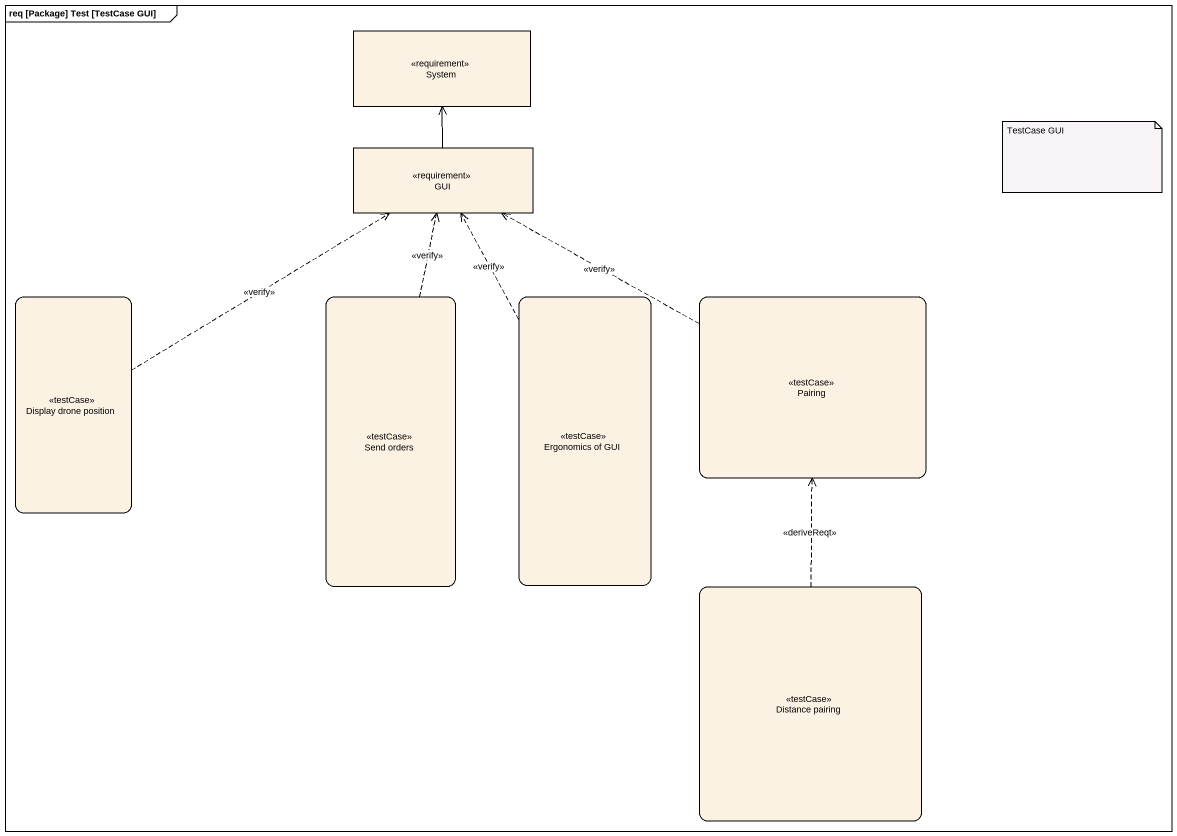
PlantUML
@startuml
mainframe req [Package] Test [TestCase GUI]
hide empty description
state System <<requirement>>
state GUI <<requirement>>
state "Display drone position" as Display_drone_position <<testCase>>
state "Send orders" as Send_orders <<testCase>>
state "Ergonomics of GUI" as Ergonomics_of_GUI <<testCase>>
state Pairing <<testCase>>
state "Distance pairing" as Distance_pairing <<testCase>>
GUI -up-> System
Display_drone_position -up[dashed]-> GUI : <<verify>>
Send_orders -up[dashed]-> GUI : <<verify>>
Ergonomics_of_GUI -up[dashed]-> GUI : <<verify>>
Pairing -left[dashed]-> GUI : <<verify>>
Distance_pairing -up[dashed]-> Pairing : <<deriveReqt>>
note as N1
  TestCase GUI
end note
@enduml
